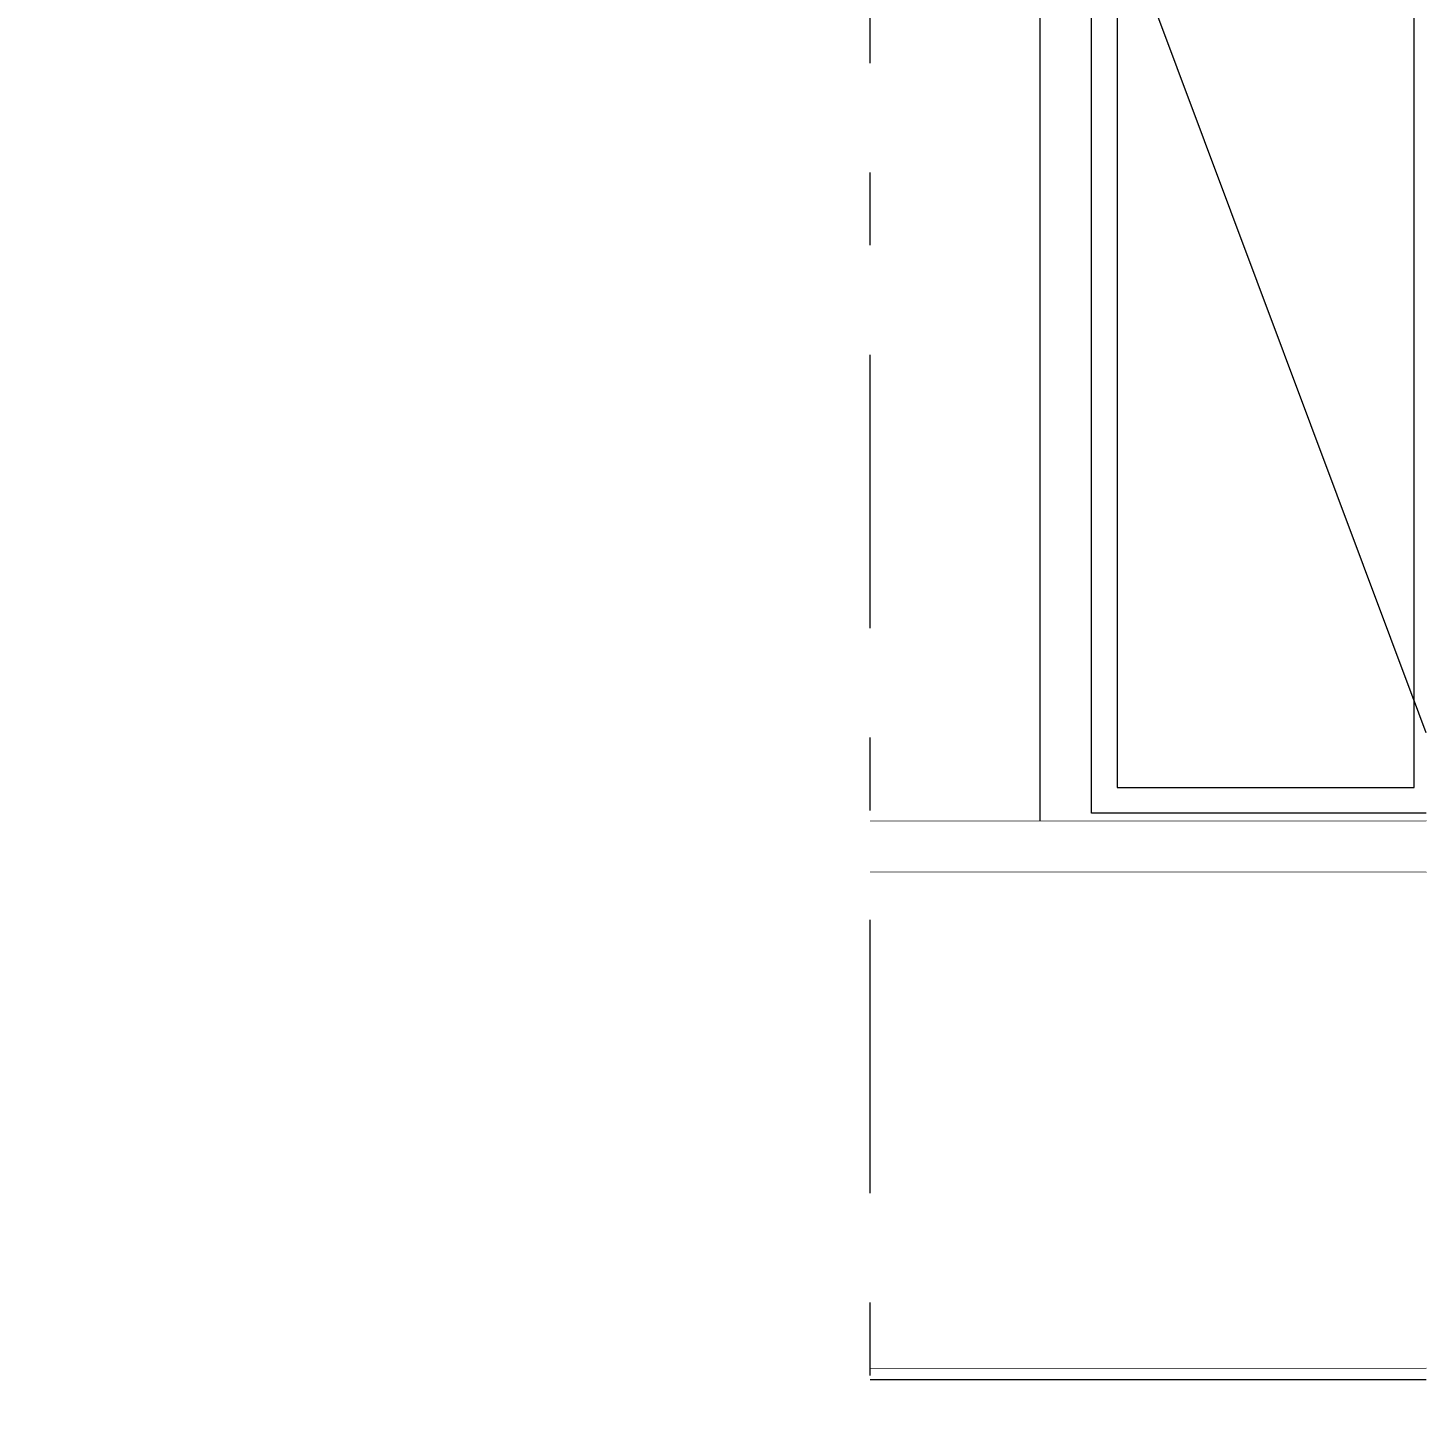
# Model space of a CAD drawing. Header units: millimetres. Extents: x -48147 to 1403542, y -455564 to 18123.
# Drawn here: x 1398527 to 1399880, y -441533 to -440183 of the extents above; entities that cross this region are included whole.
import ezdxf

# ---------------------------------------------------------------- set-up
doc = ezdxf.new("R2010")
doc.units = ezdxf.units.MM
doc.header["$MEASUREMENT"] = 0
doc.linetypes.add('Double Dashed', pattern=[546.805537, 264.583325, -105.833328, 70.555556, -105.833328])
doc.linetypes.add('Wipeout_Contour', pattern=[1000, 0, -1000])
for name, color, linetype in [('A-95-P_Drawing', 7, 'Continuous'), ('New_A-25-M_Wall_Ext', 7, 'Continuous'), ('New_A-95-D_1_20', 7, 'Continuous'), ('New_ArchiCAD Windows', 7, 'Continuous')]:
    doc.layers.add(name, color=color, linetype=linetype)
for name, color, linetype, lineweight in [('A-95-P_Drawing_Pen_No__1', 7, 'Continuous', 13), ('New_A-25-M_Wall_Ext_Pen_No__1', 7, 'Continuous', 13), ('New_A-25-M_Wall_Ext_Pen_No__87', 8, 'Continuous', 20), ('New_A-95-D_1_20_Pen_No__1', 7, 'Continuous', 13), ('New_ArchiCAD Windows_Pen_No__3', 7, 'Continuous', 18), ('New_ArchiCAD Windows_Pen_No__87', 8, 'Continuous', 20)]:
    doc.layers.add(name, color=color, linetype=linetype, lineweight=lineweight)
for name, color, linetype, lineweight, true_color in [('New_A-25-M_Wall_Ext_Pen_No__107', 7, 'Continuous', 15, 0xa6a6a6), ('New_A-25-M_Wall_Ext_Pen_No__64', 7, 'Continuous', 20, 0x606060), ('New_ArchiCAD Windows_Pen_No__43', 7, 'Continuous', 30, 0x444444), ('New_ArchiCAD Windows_Pen_No__63', 7, 'Continuous', 20, 0x606060)]:
    doc.layers.add(name, color=color, linetype=linetype, lineweight=lineweight, true_color=true_color)
doc.styles.add('GENERATED_STYLE_1', font='')
doc.styles.get('GENERATED_STYLE_1').set_extended_font_data('Arial')
doc.dimstyles.new('GENERATED_STYLE__6', dxfattribs={"dimtxt": 100, "dimasz": 47.5, "dimexe": 0.18, "dimexo": 50, "dimgap": 0.09, "dimtad": 1, "dimdec": 0, "dimzin": 0, "dimdsep": 46, "dimtxsty": 'GENERATED_STYLE_1', "dimblk": 'ARROWHEAD_2', "dimblk1": 'ARROWHEAD_2', "dimblk2": 'ARROWHEAD_2', "dimcen": 0.09, "dimclrd": 7, "dimclre": 7, "dimclrt": 7, "dimadec": 0, "dimazin": 0, "dimtfac": 1, "dimtdec": 4, "dimtmove": 0, "dimatfit": 3, "dimfxl": 1, "dimtolj": 1, "dimtzin": 0, "dimarcsym": 0})

# ---------------------------------------------------------------- blocks, each defined once
blk = doc.blocks.new('*X33', base_point=(1418663.2, -449992.5))
at = {"layer": 'New_A-25-M_Wall_Ext_Pen_No__107', "linetype": 'Continuous'}
for p, q in [((1398631.7, -440173.3), (1398631.7, -440191.8)), ((1398731.2, -440185.1), (1398722, -440190.1)), ((1398741.4, -440182.7), (1398731.2, -440185.1)), ((1398751.9, -440183.2), (1398741.4, -440182.7)), ((1398761.9, -440186.6), (1398751.9, -440183.2)), ((1398631.7, -440191.8), (1398640.5, -440208.2)), ((1398691.5, -440213), (1398722, -440190.1)), ((1398770.6, -440192.5), (1398761.9, -440186.6)), ((1398777.3, -440200.6), (1398770.6, -440192.5)), ((1398640.5, -440208.2), (1398655.9, -440218.4)), ((1398781.5, -440210.2), (1398777.3, -440200.6)), ((1398783, -440220.6), (1398781.5, -440210.2)), ((1398655.9, -440222.8), (1398640.5, -440233.1)), ((1398655.9, -440218.4), (1398674.4, -440220.2)), ((1398674.4, -440221.1), (1398655.9, -440222.8)), ((1398674.4, -440220.2), (1398691.5, -440213)), ((1398691.5, -440228.2), (1398674.4, -440221.1)), ((1398781.5, -440231), (1398783, -440220.6)), ((1398640.5, -440233.1), (1398631.7, -440249.4)), ((1398691.5, -440228.2), (1398722, -440251.1)), ((1398777.3, -440240.7), (1398781.5, -440231)), ((1398631.7, -440249.4), (1398631.7, -440268)), ((1398722, -440251.1), (1398731.2, -440256.2)), ((1398761.9, -440254.7), (1398770.6, -440248.7)), ((1398770.6, -440248.7), (1398777.3, -440240.7)), ((1398691.5, -440289.2), (1398722, -440266.3)), ((1398731.2, -440261.3), (1398722, -440266.3)), ((1398731.2, -440256.2), (1398741.4, -440258.6)), ((1398741.4, -440258.9), (1398731.2, -440261.3)), ((1398741.4, -440258.6), (1398751.9, -440258.1)), ((1398751.9, -440259.4), (1398741.4, -440258.9)), ((1398751.9, -440258.1), (1398761.9, -440254.7)), ((1398761.9, -440262.7), (1398751.9, -440259.4)), ((1398770.6, -440268.7), (1398761.9, -440262.7)), ((1398631.7, -440268), (1398640.5, -440284.4)), ((1398777.3, -440276.8), (1398770.6, -440268.7)), ((1398781.5, -440286.4), (1398777.3, -440276.8)), ((1398640.5, -440284.4), (1398655.9, -440294.6)), ((1398674.4, -440296.4), (1398691.5, -440289.2)), ((1398783, -440296.8), (1398781.5, -440286.4)), ((1398655.9, -440299), (1398640.5, -440309.3)), ((1398655.9, -440294.6), (1398674.4, -440296.4)), ((1398674.4, -440297.3), (1398655.9, -440299)), ((1398691.5, -440304.4), (1398674.4, -440297.3)), ((1398691.5, -440304.4), (1398722, -440327.3)), ((1398777.3, -440316.8), (1398781.5, -440307.2)), ((1398781.5, -440307.2), (1398783, -440296.8)), ((1398640.5, -440309.3), (1398631.7, -440325.6)), ((1398770.6, -440324.9), (1398777.3, -440316.8)), ((1398631.7, -440325.6), (1398631.7, -440344.2)), ((1398722, -440327.3), (1398731.2, -440332.4)), ((1398731.2, -440332.4), (1398741.4, -440334.8)), ((1398741.4, -440334.8), (1398751.9, -440334.2)), ((1398751.9, -440334.2), (1398761.9, -440330.9)), ((1398761.9, -440330.9), (1398770.6, -440324.9)), ((1398631.7, -440344.2), (1398640.5, -440360.5)), ((1398691.5, -440365.4), (1398722, -440342.5)), ((1398731.2, -440337.4), (1398722, -440342.5)), ((1398741.4, -440335.1), (1398731.2, -440337.4)), ((1398751.9, -440335.6), (1398741.4, -440335.1)), ((1398761.9, -440338.9), (1398751.9, -440335.6)), ((1398770.6, -440344.9), (1398761.9, -440338.9)), ((1398777.3, -440353), (1398770.6, -440344.9)), ((1398640.5, -440360.5), (1398655.9, -440370.8)), ((1398781.5, -440362.6), (1398777.3, -440353)), ((1398655.9, -440375.2), (1398640.5, -440385.5)), ((1398655.9, -440370.8), (1398674.4, -440372.6)), ((1398674.4, -440373.4), (1398655.9, -440375.2)), ((1398674.4, -440372.6), (1398691.5, -440365.4)), ((1398691.5, -440380.6), (1398674.4, -440373.4)), ((1398783, -440373), (1398781.5, -440362.6)), ((1398781.5, -440383.4), (1398783, -440373)), ((1398640.5, -440385.5), (1398631.7, -440401.8)), ((1398691.5, -440380.6), (1398722, -440403.5)), ((1398777.3, -440393), (1398781.5, -440383.4)), ((1398631.7, -440401.8), (1398631.7, -440420.4)), ((1398761.9, -440407.1), (1398770.6, -440401.1)), ((1398770.6, -440401.1), (1398777.3, -440393)), ((1398722, -440403.5), (1398731.2, -440408.6)), ((1398731.2, -440413.6), (1398722, -440418.7)), ((1398731.2, -440408.6), (1398741.4, -440410.9)), ((1398741.4, -440411.3), (1398731.2, -440413.6)), ((1398741.4, -440410.9), (1398751.9, -440410.4)), ((1398751.9, -440411.8), (1398741.4, -440411.3)), ((1398751.9, -440410.4), (1398761.9, -440407.1)), ((1398761.9, -440415.1), (1398751.9, -440411.8)), ((1398770.6, -440421.1), (1398761.9, -440415.1)), ((1398631.7, -440420.4), (1398640.5, -440436.7)), ((1398691.5, -440441.6), (1398722, -440418.7)), ((1398777.3, -440429.2), (1398770.6, -440421.1)), ((1398781.5, -440438.8), (1398777.3, -440429.2)), ((1398640.5, -440436.7), (1398655.9, -440447)), ((1398674.4, -440448.8), (1398691.5, -440441.6)), ((1398783, -440449.2), (1398781.5, -440438.8)), ((1398655.9, -440451.4), (1398640.5, -440461.7)), ((1398655.9, -440447), (1398674.4, -440448.8)), ((1398674.4, -440449.6), (1398655.9, -440451.4)), ((1398691.5, -440456.8), (1398674.4, -440449.6)), ((1398781.5, -440459.6), (1398783, -440449.2)), ((1398640.5, -440461.7), (1398631.7, -440478)), ((1398691.5, -440456.8), (1398722, -440479.7)), ((1398770.6, -440477.3), (1398777.3, -440469.2)), ((1398777.3, -440469.2), (1398781.5, -440459.6)), ((1398631.7, -440478), (1398631.7, -440496.6)), ((1398722, -440479.7), (1398731.2, -440484.8)), ((1398751.9, -440486.6), (1398761.9, -440483.3)), ((1398761.9, -440483.3), (1398770.6, -440477.3)), ((1398631.7, -440496.6), (1398640.5, -440512.9)), ((1398691.5, -440517.8), (1398722, -440494.9)), ((1398731.2, -440489.8), (1398722, -440494.9)), ((1398731.2, -440484.8), (1398741.4, -440487.1)), ((1398741.4, -440487.4), (1398731.2, -440489.8)), ((1398741.4, -440487.1), (1398751.9, -440486.6)), ((1398751.9, -440488), (1398741.4, -440487.4)), ((1398761.9, -440491.3), (1398751.9, -440488)), ((1398770.6, -440497.3), (1398761.9, -440491.3)), ((1398777.3, -440505.4), (1398770.6, -440497.3)), ((1398781.5, -440515), (1398777.3, -440505.4)), ((1398640.5, -440512.9), (1398655.9, -440523.2)), ((1398655.9, -440523.2), (1398674.4, -440525)), ((1398674.4, -440525), (1398691.5, -440517.8)), ((1398783, -440525.4), (1398781.5, -440515)), ((1398655.9, -440527.6), (1398640.5, -440537.8)), ((1398674.4, -440525.8), (1398655.9, -440527.6)), ((1398691.5, -440533), (1398674.4, -440525.8)), ((1398691.5, -440533), (1398722, -440555.9)), ((1398777.3, -440545.4), (1398781.5, -440535.8)), ((1398781.5, -440535.8), (1398783, -440525.4)), ((1398640.5, -440537.8), (1398631.7, -440554.2)), ((1398770.6, -440553.5), (1398777.3, -440545.4)), ((1398631.7, -440554.2), (1398631.7, -440572.8)), ((1398722, -440555.9), (1398731.2, -440560.9)), ((1398731.2, -440560.9), (1398741.4, -440563.3)), ((1398741.4, -440563.6), (1398731.2, -440566)), ((1398741.4, -440563.3), (1398751.9, -440562.8)), ((1398751.9, -440564.1), (1398741.4, -440563.6)), ((1398751.9, -440562.8), (1398761.9, -440559.5)), ((1398761.9, -440567.5), (1398751.9, -440564.1)), ((1398761.9, -440559.5), (1398770.6, -440553.5)), ((1398631.7, -440572.8), (1398640.5, -440589.1)), ((1398691.5, -440594), (1398722, -440571.1)), ((1398731.2, -440566), (1398722, -440571.1)), ((1398770.6, -440573.5), (1398761.9, -440567.5)), ((1398777.3, -440581.5), (1398770.6, -440573.5)), ((1398640.5, -440589.1), (1398655.9, -440599.4)), ((1398781.5, -440591.2), (1398777.3, -440581.5)), ((1398783, -440601.6), (1398781.5, -440591.2)), ((1398655.9, -440603.8), (1398640.5, -440614)), ((1398655.9, -440599.4), (1398674.4, -440601.1)), ((1398674.4, -440602), (1398655.9, -440603.8)), ((1398674.4, -440601.1), (1398691.5, -440594)), ((1398691.5, -440609.2), (1398674.4, -440602)), ((1398781.5, -440612), (1398783, -440601.6)), ((1398640.5, -440614), (1398631.7, -440630.4)), ((1398691.5, -440609.2), (1398722, -440632.1)), ((1398777.3, -440621.6), (1398781.5, -440612)), ((1398631.7, -440630.4), (1398631.7, -440649)), ((1398722, -440632.1), (1398731.2, -440637.1)), ((1398761.9, -440635.7), (1398770.6, -440629.7)), ((1398770.6, -440629.7), (1398777.3, -440621.6)), ((1398731.2, -440642.2), (1398722, -440647.3)), ((1398731.2, -440637.1), (1398741.4, -440639.5)), ((1398741.4, -440639.8), (1398731.2, -440642.2)), ((1398741.4, -440639.5), (1398751.9, -440639)), ((1398751.9, -440640.3), (1398741.4, -440639.8)), ((1398751.9, -440639), (1398761.9, -440635.7)), ((1398761.9, -440643.7), (1398751.9, -440640.3)), ((1398770.6, -440649.6), (1398761.9, -440643.7)), ((1398631.7, -440649), (1398640.5, -440665.3)), ((1398691.5, -440670.1), (1398722, -440647.3)), ((1398777.3, -440657.7), (1398770.6, -440649.6)), ((1398781.5, -440667.4), (1398777.3, -440657.7)), ((1398640.5, -440665.3), (1398655.9, -440675.6)), ((1398674.4, -440677.3), (1398691.5, -440670.1)), ((1398783, -440677.8), (1398781.5, -440667.4)), ((1398655.9, -440680), (1398640.5, -440690.2)), ((1398655.9, -440675.6), (1398674.4, -440677.3)), ((1398674.4, -440678.2), (1398655.9, -440680)), ((1398691.5, -440685.4), (1398674.4, -440678.2)), ((1398691.5, -440685.4), (1398722, -440708.2)), ((1398781.5, -440688.2), (1398783, -440677.8)), ((1398640.5, -440690.2), (1398631.7, -440706.6)), ((1398770.6, -440705.9), (1398777.3, -440697.8)), ((1398777.3, -440697.8), (1398781.5, -440688.2)), ((1398631.7, -440706.6), (1398631.7, -440725.1)), ((1398722, -440708.2), (1398731.2, -440713.3)), ((1398731.2, -440713.3), (1398741.4, -440715.7)), ((1398751.9, -440715.2), (1398761.9, -440711.8)), ((1398761.9, -440711.8), (1398770.6, -440705.9)), ((1398631.7, -440725.1), (1398640.5, -440741.5)), ((1398691.5, -440746.3), (1398722, -440723.5)), ((1398731.2, -440718.4), (1398722, -440723.5)), ((1398741.4, -440716), (1398731.2, -440718.4)), ((1398741.4, -440715.7), (1398751.9, -440715.2)), ((1398751.9, -440716.5), (1398741.4, -440716)), ((1398761.9, -440719.9), (1398751.9, -440716.5)), ((1398770.6, -440725.8), (1398761.9, -440719.9)), ((1398777.3, -440733.9), (1398770.6, -440725.8)), ((1398781.5, -440743.5), (1398777.3, -440733.9)), ((1398640.5, -440741.5), (1398655.9, -440751.8)), ((1398655.9, -440751.8), (1398674.4, -440753.5)), ((1398674.4, -440753.5), (1398691.5, -440746.3)), ((1398783, -440754), (1398781.5, -440743.5)), ((1398781.5, -440764.4), (1398783, -440754)), ((1398640.5, -440766.4), (1398631.7, -440782.8)), ((1398655.9, -440756.1), (1398640.5, -440766.4)), ((1398674.4, -440754.4), (1398655.9, -440756.1)), ((1398691.5, -440761.6), (1398674.4, -440754.4)), ((1398691.5, -440761.6), (1398722, -440784.4)), ((1398777.3, -440774), (1398781.5, -440764.4)), ((1398770.6, -440782.1), (1398777.3, -440774)), ((1398631.7, -440782.8), (1398631.7, -440801.3)), ((1398722, -440784.4), (1398731.2, -440789.5)), ((1398731.2, -440794.6), (1398722, -440799.7)), ((1398731.2, -440789.5), (1398741.4, -440791.9)), ((1398741.4, -440792.2), (1398731.2, -440794.6)), ((1398741.4, -440791.9), (1398751.9, -440791.4)), ((1398751.9, -440792.7), (1398741.4, -440792.2)), ((1398751.9, -440791.4), (1398761.9, -440788)), ((1398761.9, -440796.1), (1398751.9, -440792.7)), ((1398761.9, -440788), (1398770.6, -440782.1)), ((1398631.7, -440801.3), (1398640.5, -440817.7)), ((1398691.5, -440822.5), (1398722, -440799.7)), ((1398770.6, -440802), (1398761.9, -440796.1)), ((1398777.3, -440810.1), (1398770.6, -440802)), ((1398640.5, -440817.7), (1398655.9, -440828)), ((1398781.5, -440819.7), (1398777.3, -440810.1)), ((1398783, -440830.1), (1398781.5, -440819.7)), ((1398655.9, -440832.3), (1398640.5, -440842.6)), ((1398655.9, -440828), (1398674.4, -440829.7)), ((1398674.4, -440830.6), (1398655.9, -440832.3)), ((1398674.4, -440829.7), (1398691.5, -440822.5)), ((1398691.5, -440837.8), (1398674.4, -440830.6)), ((1398781.5, -440840.6), (1398783, -440830.1)), ((1398640.5, -440842.6), (1398631.7, -440859)), ((1398691.5, -440837.8), (1398722, -440860.6)), ((1398777.3, -440850.2), (1398781.5, -440840.6)), ((1398631.7, -440859), (1398631.7, -440877.5)), ((1398722, -440860.6), (1398731.2, -440865.7)), ((1398761.9, -440864.2), (1398770.6, -440858.3)), ((1398770.6, -440858.3), (1398777.3, -440850.2)), ((1398691.5, -440898.7), (1398722, -440875.9)), ((1398731.2, -440870.8), (1398722, -440875.9)), ((1398731.2, -440865.7), (1398741.4, -440868.1)), ((1398741.4, -440868.4), (1398731.2, -440870.8)), ((1398741.4, -440868.1), (1398751.9, -440867.6)), ((1398751.9, -440868.9), (1398741.4, -440868.4)), ((1398751.9, -440867.6), (1398761.9, -440864.2)), ((1398761.9, -440872.3), (1398751.9, -440868.9)), ((1398770.6, -440878.2), (1398761.9, -440872.3)), ((1398631.7, -440877.5), (1398640.5, -440893.9)), ((1398777.3, -440886.3), (1398770.6, -440878.2)), ((1398781.5, -440895.9), (1398777.3, -440886.3)), ((1398640.5, -440893.9), (1398655.9, -440904.1)), ((1398674.4, -440905.9), (1398691.5, -440898.7)), ((1398783, -440906.3), (1398781.5, -440895.9)), ((1398655.9, -440908.5), (1398640.5, -440918.8)), ((1398655.9, -440904.1), (1398674.4, -440905.9)), ((1398674.4, -440906.8), (1398655.9, -440908.5)), ((1398691.5, -440914), (1398674.4, -440906.8)), ((1398691.5, -440914), (1398722, -440936.8)), ((1398781.5, -440916.7), (1398783, -440906.3)), ((1398640.5, -440918.8), (1398631.7, -440935.2)), ((1398770.6, -440934.5), (1398777.3, -440926.4)), ((1398777.3, -440926.4), (1398781.5, -440916.7)), ((1398631.7, -440935.2), (1398631.7, -440953.7)), ((1398722, -440936.8), (1398731.2, -440941.9)), ((1398731.2, -440941.9), (1398741.4, -440944.3)), ((1398741.4, -440944.3), (1398751.9, -440943.8)), ((1398751.9, -440943.8), (1398761.9, -440940.4)), ((1398761.9, -440940.4), (1398770.6, -440934.5)), ((1398631.7, -440953.7), (1398640.5, -440970.1)), ((1398691.5, -440974.9), (1398722, -440952.1)), ((1398731.2, -440947), (1398722, -440952.1)), ((1398741.4, -440944.6), (1398731.2, -440947)), ((1398751.9, -440945.1), (1398741.4, -440944.6)), ((1398761.9, -440948.5), (1398751.9, -440945.1)), ((1398770.6, -440954.4), (1398761.9, -440948.5)), ((1398777.3, -440962.5), (1398770.6, -440954.4)), ((1398640.5, -440970.1), (1398655.9, -440980.3)), ((1398781.5, -440972.1), (1398777.3, -440962.5)), ((1398655.9, -440980.3), (1398674.4, -440982.1)), ((1398674.4, -440982.1), (1398691.5, -440974.9)), ((1398783, -440982.5), (1398781.5, -440972.1))]:
    blk.add_line(p, q, dxfattribs=at)
blk = doc.blocks.new('Section Elem_7_1', base_point=(1418663.2, -449992.5))
at = {"color": 254, "linetype": 'Wipeout_Contour', "lineweight": 0, "ltscale": 5866585.733074082}
blk.add_wipeout([(1398791.3, -440982.5), (1398576.8, -440982.5), (1398576.8, -441592.5), (1398791.3, -441592.5)], dxfattribs=at).dxf.layer = 'New_A-25-M_Wall_Ext'
at = {"layer": 'New_A-25-M_Wall_Ext_Pen_No__107', "linetype": 'Continuous', "lineweight": 0, "true_color": 0x535353}
blk.add_hatch(color=251, dxfattribs=at).paths.add_polyline_path([(1398605.8, -440982.5), (1398608.8, -440982.5), (1398608.8, -437542.5), (1398605.8, -437542.5)])
at = {"color": 254, "linetype": 'Wipeout_Contour', "lineweight": 0, "ltscale": 5864557.940257683}
blk.add_wipeout([(1398786.8, -440982.5), (1398791.3, -440982.5), (1398791.3, -437542.5), (1398786.8, -437542.5)], dxfattribs=at).dxf.layer = 'New_A-25-M_Wall_Ext'
at = {"layer": 'New_A-25-M_Wall_Ext_Pen_No__107', "linetype": 'Continuous'}
h = blk.add_hatch(dxfattribs=at)
h.set_pattern_fill('Plaster_0001', color=256, style=0, pattern_type=2)
h.set_pattern_definition([(0, (1418663.25, -449992.53), (0, 86.60254), [0, -50]), (0, (1418688.25, -449949.23), (0, 86.60254), [0, -50])])
h.paths.add_polyline_path([(1398786.8, -440982.5), (1398791.3, -440982.5), (1398791.3, -437542.5), (1398786.8, -437542.5)])
at = {"color": 254, "linetype": 'Wipeout_Contour', "lineweight": 0, "ltscale": 5864244.055226751}
blk.add_wipeout([(1398626.8, -440982.5), (1398786.8, -440982.5), (1398786.8, -437542.5), (1398626.8, -437542.5)], dxfattribs=at).dxf.layer = 'New_A-25-M_Wall_Ext'
at = {"layer": 'New_A-25-M_Wall_Ext_Pen_No__1', "linetype": 'Continuous'}
for p, q in [((1398786.8, -437542.5), (1398786.8, -440982.5)), ((1398791.3, -437542.5), (1398791.3, -440982.5))]:
    blk.add_line(p, q, dxfattribs=at)
at = {"layer": 'New_A-25-M_Wall_Ext'}
blk.add_blockref('*X33', (1418663.2, -449992.5), dxfattribs=at)
at = {"color": 254, "linetype": 'Wipeout_Contour', "lineweight": 0, "ltscale": 5863927.308068393}
blk.add_wipeout([(1398620.8, -440982.5), (1398626.8, -440982.5), (1398626.8, -437542.5), (1398620.8, -437542.5)], dxfattribs=at).dxf.layer = 'New_A-25-M_Wall_Ext'
at = {"layer": 'New_A-25-M_Wall_Ext_Pen_No__107', "linetype": 'Continuous'}
blk.add_hatch(color=256, dxfattribs=at).paths.add_polyline_path([(1398608.8, -440982.5), (1398620.8, -440982.5), (1398620.8, -437542.5), (1398608.8, -437542.5)])
at = {"layer": 'New_A-25-M_Wall_Ext_Pen_No__1', "linetype": 'Continuous'}
for p, q in [((1398620.8, -437542.5), (1398620.8, -440982.5)), ((1398626.8, -437542.5), (1398626.8, -440982.5))]:
    blk.add_line(p, q, dxfattribs=at)
at = {"color": 254, "linetype": 'Wipeout_Contour', "lineweight": 0, "ltscale": 8795457.254906537}
blk.add_wipeout([(1398461.8, -440982.5), (1398576.8, -440982.5), (1398605.8, -440982.5), (1398605.8, -437542.5), (1398576.8, -437542.5), (1398461.8, -437542.5)], dxfattribs=at).dxf.layer = 'New_A-25-M_Wall_Ext'
at = {"layer": 'New_A-25-M_Wall_Ext_Pen_No__1', "linetype": 'Continuous'}
for p, q in [((1398605.8, -437542.5), (1398605.8, -440982.5)), ((1398608.8, -437542.5), (1398608.8, -440982.5))]:
    blk.add_line(p, q, dxfattribs=at)
at = {"layer": 'New_A-25-M_Wall_Ext_Pen_No__1', "linetype": 'Continuous', "flags": 128}
blk.add_lwpolyline([(1398791.3, -440982.5), (1398786.8, -440982.5), (1398626.8, -440982.5), (1398620.8, -440982.5), (1398608.8, -440982.5), (1398605.8, -440982.5), (1398576.8, -440982.5)], dxfattribs=at)
blk = doc.blocks.new('Section Elem_19_1', base_point=(1418663.2, -449992.5))
at = {"color": 254, "linetype": 'Wipeout_Contour', "lineweight": 0, "ltscale": 7335352.830808202}
blk.add_wipeout([(1398791.3, -440999.6), (1399880.2, -440999.6), (1399880.2, -440949.6), (1398791.3, -440949.6), (1398791.3, -440982.5)], dxfattribs=at).dxf.layer = 'New_A-25-M_Wall_Ext'
at = {"color": 254, "linetype": 'Wipeout_Contour', "lineweight": 0, "ltscale": 5869315.42363828}
blk.add_wipeout([(1399880.2, -441489.6), (1398791.3, -441489.6), (1398791.3, -441490.5), (1399880.2, -441490.5)], dxfattribs=at).dxf.layer = 'New_A-25-M_Wall_Ext'
at = {"layer": 'New_A-25-M_Wall_Ext_Pen_No__64', "linetype": 'Continuous'}
blk.add_line((1398791.3, -440949.6), (1399880.2, -440949.6), dxfattribs=at)
at = {"color": 254, "linetype": 'Wipeout_Contour', "lineweight": 0, "ltscale": 5866975.22209399}
blk.add_wipeout([(1398791.3, -440999.6), (1398791.3, -441479.6), (1398811.3, -441479.6), (1398811.3, -440999.6)], dxfattribs=at).dxf.layer = 'New_A-25-M_Wall_Ext'
at = {"layer": 'New_A-25-M_Wall_Ext_Pen_No__64', "linetype": 'Continuous'}
blk.add_line((1398811.3, -440999.6), (1399880.2, -440999.6), dxfattribs=at)
at = {"color": 254, "linetype": 'Wipeout_Contour', "lineweight": 0, "ltscale": 5869311.828931063}
blk.add_wipeout([(1398791.3, -441484.6), (1398791.3, -441489.6), (1399880.2, -441489.6), (1399880.2, -441484.6)], dxfattribs=at).dxf.layer = 'New_A-25-M_Wall_Ext'
at = {"color": 254, "linetype": 'Wipeout_Contour', "lineweight": 0, "ltscale": 5869306.61758893}
blk.add_wipeout([(1398791.3, -441480.9), (1398791.3, -441484.6), (1399880.2, -441484.6), (1399880.2, -441480.9)], dxfattribs=at).dxf.layer = 'New_A-25-M_Wall_Ext'
at = {"color": 254, "linetype": 'Wipeout_Contour', "lineweight": 0, "ltscale": 5869303.608843675}
blk.add_wipeout([(1398791.3, -441479.6), (1398791.3, -441480.9), (1399880.2, -441480.9), (1399880.2, -441479.6)], dxfattribs=at).dxf.layer = 'New_A-25-M_Wall_Ext'
at = {"layer": 'New_A-25-M_Wall_Ext_Pen_No__64', "linetype": 'Continuous'}
for p, q in [((1398811.3, -441479.6), (1398811.3, -440999.6)), ((1399880.2, -441479.6), (1398791.3, -441479.6))]:
    blk.add_line(p, q, dxfattribs=at)
blk = doc.blocks.new('Section Elem_38_1', base_point=(1418663.2, -449992.5))
at = {"layer": 'New_ArchiCAD Windows_Pen_No__63', "linetype": 'Continuous'}
for p, q in [((1398824.3, -441590.4), (1398831.3, -441597.4)), ((1398831.3, -441597.4), (1398831.3, -441583.4))]:
    blk.add_line(p, q, dxfattribs=at)
at = {"layer": 'New_ArchiCAD Windows_Pen_No__87', "linetype": 'Continuous'}
for p, q in [((1398446.3, -441592.5), (1398446.3, -440982.5)), ((1398791.3, -441592.5), (1398791.3, -440982.5))]:
    blk.add_line(p, q, dxfattribs=at)
at = {"color": 254, "linetype": 'Wipeout_Contour', "lineweight": 0, "ltscale": 5866081.21229453}
blk.add_wipeout([(1398526.8, -441542.5), (1398576.8, -441542.5), (1398576.8, -441032.5), (1398526.8, -441032.5)], dxfattribs=at).dxf.layer = 'New_ArchiCAD Windows'
at = {"color": 254, "linetype": 'Wipeout_Contour', "lineweight": 0, "ltscale": 5865744.214150314}
blk.add_wipeout([(1398526.8, -440982.5), (1398526.8, -441032.5), (1398576.8, -441032.5), (1398576.8, -440982.5)], dxfattribs=at).dxf.layer = 'New_ArchiCAD Windows'
at = {"color": 254, "linetype": 'Wipeout_Contour', "lineweight": 0, "ltscale": 5866418.24782028}
blk.add_wipeout([(1398526.8, -441592.5), (1398576.8, -441592.5), (1398576.8, -441542.5), (1398526.8, -441542.5)], dxfattribs=at).dxf.layer = 'New_ArchiCAD Windows'
at = {"layer": 'New_ArchiCAD Windows_Pen_No__43', "linetype": 'Continuous'}
for p, q in [((1398526.8, -440982.5), (1398526.8, -441032.5)), ((1398576.8, -440982.5), (1398526.8, -440982.5)), ((1398576.8, -440982.5), (1398576.8, -441032.5)), ((1398576.8, -441032.5), (1398526.8, -441032.5)), ((1398541.8, -441032.5), (1398541.8, -441542.5)), ((1398561.8, -441542.5), (1398561.8, -441032.5)), ((1398526.8, -441542.5), (1398526.8, -441592.5)), ((1398576.8, -441542.5), (1398526.8, -441542.5)), ((1398576.8, -441542.5), (1398576.8, -441592.5)), ((1398576.8, -441592.5), (1398526.8, -441592.5))]:
    blk.add_line(p, q, dxfattribs=at)
at = {"layer": 'New_ArchiCAD Windows_Pen_No__63', "linetype": 'Continuous'}
for p, q in [((1398526.8, -441542.5), (1398526.8, -441032.5)), ((1398576.8, -441542.5), (1398576.8, -441032.5)), ((1398577.8, -441552.5), (1398577.8, -441542.5)), ((1398831.3, -441583.4), (1398577.8, -441552.5))]:
    blk.add_line(p, q, dxfattribs=at)
blk = doc.blocks.new('Section Elem_163_1', base_point=(1418663.2, -449992.5))
at = {"color": 254, "linetype": 'Wipeout_Contour', "lineweight": 0, "ltscale": 29381237.73601098}
blk.add_wipeout([(1399880.2, -441490.5), (1398791.3, -441490.5), (1398791.3, -446960.5), (1398810.3, -446960.5), (1398810.3, -447026.5), (1398810.3, -449980.5), (1398816.3, -449980.5), (1398816.3, -449992.5), (1399140.9, -449992.5), (1399140.9, -448075.8), (1399858.5, -448075.8), (1399858.5, -448239.8), (1399877.5, -448239.8), (1399877.5, -448305.8), (1399877.5, -449992.5), (1399880.2, -449992.5), (1399880.2, -445042.5), (1399506.2, -445042.5), (1399506.2, -442922.5), (1399880.2, -442922.5)], dxfattribs=at).dxf.layer = 'New_A-25-M_Wall_Ext'
at = {"layer": 'New_A-25-M_Wall_Ext_Pen_No__87', "linetype": 'Continuous'}
blk.add_line((1398791.3, -441490.5), (1399880.2, -441490.5), dxfattribs=at)
blk = doc.blocks.new('Section Elem_166_1', base_point=(1418663.2, -449992.5))
at = {"color": 254, "linetype": 'Wipeout_Contour', "lineweight": 0, "ltscale": 14661538.77613705}
blk.add_wipeout([(1398791.3, -440949.6), (1399506.2, -440949.6), (1399506.2, -438872.5), (1399880.2, -438872.5), (1399880.2, -436942.5), (1399506.2, -436942.5), (1399506.2, -434822.5), (1399880.2, -434822.5), (1399880.2, -433388.5), (1398791.3, -433388.5)], dxfattribs=at).dxf.layer = 'New_A-25-M_Wall_Ext'
at = {"color": 254, "linetype": 'Wipeout_Contour', "lineweight": 0, "ltscale": 5869052.246178168}
blk.add_wipeout([(1399880.2, -440999.6), (1398811.3, -440999.6), (1398811.3, -441479.6), (1399880.2, -441479.6)], dxfattribs=at).dxf.layer = 'New_A-25-M_Wall_Ext'
blk = doc.blocks.new('Section Elem_167_1', base_point=(1418663.2, -449992.5))
at = {"color": 254, "linetype": 'Wipeout_Contour', "lineweight": 0, "ltscale": 5868190.98276265}
blk.add_wipeout([(1399556.2, -440942.5), (1399556.2, -438922.5), (1399506.2, -438922.5), (1399506.2, -440942.5)], dxfattribs=at).dxf.layer = 'New_ArchiCAD Windows'
at = {"color": 254, "linetype": 'Wipeout_Contour', "lineweight": 0, "ltscale": 5869500.75854125}
blk.add_wipeout([(1399868.7, -438947.5), (1399868.7, -440917.5), (1399880.2, -440917.5), (1399880.2, -438947.5)], dxfattribs=at).dxf.layer = 'New_ArchiCAD Windows'
at = {"color": 254, "linetype": 'Wipeout_Contour', "lineweight": 0, "ltscale": 7334337.111504644}
blk.add_wipeout([(1399880.2, -438872.5), (1399506.2, -438872.5), (1399506.2, -438922.5), (1399556.2, -438922.5), (1399880.2, -438922.5)], dxfattribs=at).dxf.layer = 'New_ArchiCAD Windows'
at = {"color": 254, "linetype": 'Wipeout_Contour', "lineweight": 0, "ltscale": 5868334.01760817}
blk.add_wipeout([(1399556.2, -440917.5), (1399581.2, -440917.5), (1399581.2, -438947.5), (1399556.2, -438947.5)], dxfattribs=at).dxf.layer = 'New_ArchiCAD Windows'
at = {"color": 254, "linetype": 'Wipeout_Contour', "lineweight": 0, "ltscale": 7337399.437525476}
blk.add_wipeout([(1399506.2, -440942.5), (1399506.2, -440949.6), (1399880.2, -440949.6), (1399880.2, -440942.5), (1399556.2, -440942.5)], dxfattribs=at).dxf.layer = 'New_ArchiCAD Windows'
at = {"layer": 'New_ArchiCAD Windows_Pen_No__87', "linetype": 'Continuous'}
for p, q in [((1399506.2, -438872.5), (1399506.2, -440949.6)), ((1399880.2, -438872.5), (1399506.2, -438872.5))]:
    blk.add_line(p, q, dxfattribs=at)
at = {"color": 254, "linetype": 'Wipeout_Contour', "lineweight": 0, "ltscale": 8801582.894140601}
blk.add_wipeout([(1399556.2, -438922.5), (1399556.2, -438947.5), (1399581.2, -438947.5), (1399868.7, -438947.5), (1399880.2, -438947.5), (1399880.2, -438922.5)], dxfattribs=at).dxf.layer = 'New_ArchiCAD Windows'
at = {"color": 254, "linetype": 'Wipeout_Contour', "lineweight": 0, "ltscale": 8805156.377684835}
blk.add_wipeout([(1399556.2, -440942.5), (1399880.2, -440942.5), (1399880.2, -440917.5), (1399868.7, -440917.5), (1399581.2, -440917.5), (1399556.2, -440917.5)], dxfattribs=at).dxf.layer = 'New_ArchiCAD Windows'
at = {"layer": 'New_ArchiCAD Windows_Pen_No__3', "linetype": 'Continuous'}
for p, q in [((1399556.2, -440942.5), (1399556.2, -438922.5)), ((1399556.2, -438922.5), (1399880.2, -438922.5)), ((1399880.2, -440942.5), (1399556.2, -440942.5))]:
    blk.add_line(p, q, dxfattribs=at)
at = {"color": 254, "linetype": 'Wipeout_Contour', "lineweight": 0, "ltscale": 5868930.260792842}
blk.add_wipeout([(1399868.7, -440917.5), (1399868.7, -438947.5), (1399581.2, -438947.5), (1399581.2, -440917.5)], dxfattribs=at).dxf.layer = 'New_ArchiCAD Windows'
at = {"layer": 'New_ArchiCAD Windows_Pen_No__3', "linetype": 'Continuous'}
for p, q in [((1399581.2, -438947.5), (1399581.2, -440917.5)), ((1399868.7, -438947.5), (1399581.2, -438947.5)), ((1399868.7, -440917.5), (1399868.7, -438947.5)), ((1399880.2, -439000.3), (1399556.2, -439865.8)), ((1399880.2, -440864.7), (1399556.2, -439999.3)), ((1399581.2, -440917.5), (1399868.7, -440917.5))]:
    blk.add_line(p, q, dxfattribs=at)
blk = doc.blocks.new('*D507', base_point=(1418663.2, -449992.5))
at = {"layer": 'New_A-95-D_1_20_Pen_No__1', "linetype": 'Continuous'}
for p, q in [((1398980.2, -440964.5), (1399042.7, -441000.6)), ((1399058.3, -440982.5), (1398576.8, -440982.5)), ((1399011.4, -441592.5), (1399011.4, -440982.5)), ((1398980.2, -441574.5), (1399042.7, -441610.6)), ((1399058.3, -441592.5), (1398576.8, -441592.5))]:
    blk.add_line(p, q, dxfattribs=at)
at = {"layer": 'New_A-95-D_1_20_Pen_No__1', "insert": (1398991.4, -441401.9), "char_height": 100, "attachment_point": 7, "rotation": 90, "style": 'GENERATED_STYLE_1'}
blk.add_mtext('\\A1;{\\fArial|b0|i0|c0|p34;610}', dxfattribs=at)
blk = doc.blocks.new('ARROWHEAD_2')
at = {"color": 0, "linetype": 'Continuous', "lineweight": 0}
for p, q in [((-0.378, -0.655), (0.378, 0.655)), ((0, 0), (-1, 0))]:
    blk.add_line(p, q, dxfattribs=at)
blk = doc.blocks.new('*D508', base_point=(1418663.2, -449992.5))
at = {"layer": 'New_A-95-D_1_20_Pen_No__1', "linetype": 'Continuous'}
for p, q in [((1398980.2, -437524.5), (1399042.7, -437560.6)), ((1399058.3, -437542.5), (1398576.8, -437542.5)), ((1399011.4, -440982.5), (1399011.4, -437542.5)), ((1398980.2, -440964.5), (1399042.7, -441000.6)), ((1399058.3, -440982.5), (1398576.8, -440982.5))]:
    blk.add_line(p, q, dxfattribs=at)
at = {"layer": 'New_A-95-D_1_20_Pen_No__1', "insert": (1398991.4, -439434.1), "char_height": 100, "attachment_point": 7, "rotation": 90, "style": 'GENERATED_STYLE_1'}
blk.add_mtext('\\A1;{\\fArial|b0|i0|c0|p34;3,440}', dxfattribs=at)

msp = doc.modelspace()

# ---------------------------------------------------------------- block references
at = {"layer": 'New_A-25-M_Wall_Ext'}
msp.add_blockref('Section Elem_7_1', (1418663.2, -449992.5), dxfattribs=at)

# ---------------------------------------------------------------- next in the draw order: block references
msp.add_blockref('Section Elem_19_1', (1418663.2, -449992.5), dxfattribs=at)

# ---------------------------------------------------------------- next in the draw order: block references
at = {"layer": 'New_ArchiCAD Windows'}
msp.add_blockref('Section Elem_38_1', (1418663.2, -449992.5), dxfattribs=at)

# ---------------------------------------------------------------- next in the draw order: block references
at = {"layer": 'New_A-25-M_Wall_Ext'}
for name in ['Section Elem_166_1', 'Section Elem_163_1']:
    msp.add_blockref(name, (1418663.2, -449992.5), dxfattribs=at)

# ---------------------------------------------------------------- next in the draw order: block references
at = {"layer": 'New_ArchiCAD Windows'}
msp.add_blockref('Section Elem_167_1', (1418663.2, -449992.5), dxfattribs=at)

# ---------------------------------------------------------------- next in the draw order: dimensions: what is measured, and where the dimension line sits
at = {"layer": 'New_A-95-D_1_20', "linetype": 'Continuous'}
for base, p1, p2, picture, middle in [((1399011.4, -437542.5), (1398526.8, -440982.5), (1398526.8, -437542.5), '*D508', (1398941.4, -439244.4)), ((1399011.4, -440982.5), (1398526.8, -441592.5), (1398526.8, -440982.5), '*D507', (1398941.4, -441275.5))]:
    dim = msp.add_linear_dim(base=base, p1=p1, p2=p2, angle=90, dimstyle='GENERATED_STYLE__6', dxfattribs=at)
    dim.commit()
    dim.dimension.update_dxf_attribs({"geometry": picture, "text_midpoint": middle, "dimtype": 160, "text_rotation": 90})

# ---------------------------------------------------------------- next in the draw order: wipeouts: each hides what was drawn before it
at = {"color": 254, "linetype": 'Wipeout_Contour', "lineweight": 0, "ltscale": 5854473.517168632}
msp.add_wipeout([(1391307.3, -431582.2), (1399341.8, -431582.2), (1399341.8, -451938.9), (1391307.3, -451938.9)], dxfattribs=at).dxf.layer = 'A-95-P_Drawing'

# ---------------------------------------------------------------- next in the draw order: linework, layer by layer
at = {"layer": 'A-95-P_Drawing_Pen_No__1', "linetype": 'Double Dashed', "flags": 128}
msp.add_lwpolyline([(1391307.3, -431582.2), (1399341.8, -431582.2), (1399341.8, -451938.9), (1391307.3, -451938.9)], close=True, dxfattribs=at)

doc.saveas('drawing.dxf')
